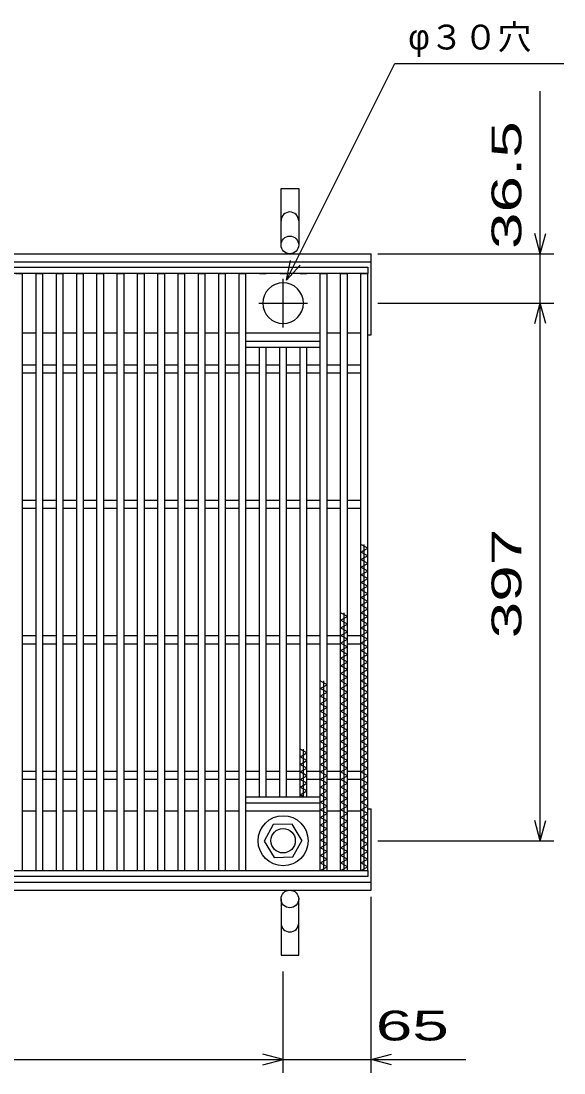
# Model space of a CAD drawing. Units: millimetres, scale not verified. Extents: x -1820 to 1731, y -1282 to 1054.
# Drawn here: x -609 to -208, y -221 to 556 of the extents above; entities that cross this region are included whole.
import ezdxf
from ezdxf.enums import TextEntityAlignment as Align

# ---------------------------------------------------------------- set-up
doc = ezdxf.new("R2010")
doc.units = ezdxf.units.MM
doc.header["$LTSCALE"] = 10
doc.linetypes.add('CHAIN', pattern=[18.5, 12, -1.5, 3.5, -1.5])
for name, color, linetype, lineweight in [('16', 3, 'Continuous', 25), ('19', 6, 'Continuous', 25), ('22', 4, 'Continuous', 25)]:
    doc.layers.add(name, color=color, linetype=linetype, lineweight=lineweight)
doc.styles.add('ベクトル', font='')
doc.styles.get('ベクトル').set_extended_font_data('ベクトル')

msp = doc.modelspace()

# ---------------------------------------------------------------- linework, layer by layer
at = {"layer": '16'}
for p, q in [((-1348, 374), (-353, 374)), ((-353, 374), (-353, 369.5)), ((-353, 369.5), (-1348, 369.5)), ((-613, 369.5), (-608, 369.5)), ((-608, -71.5), (-608, 369.5)), ((-598, -71.5), (-598, 369.5)), ((-598, 369.5), (-593, 369.5)), ((-593, -71.5), (-593, 369.5)), ((-583, -71.5), (-583, 369.5)), ((-583, 369.5), (-578, 369.5)), ((-578, -71.5), (-578, 369.5)), ((-568, -71.5), (-568, 369.5)), ((-568, 369.5), (-563, 369.5)), ((-563, -71.5), (-563, 369.5)), ((-553, -71.5), (-553, 369.5)), ((-553, 369.5), (-548, 369.5)), ((-548, -71.5), (-548, 369.5)), ((-538, -71.5), (-538, 369.5)), ((-538, 369.5), (-533, 369.5)), ((-533, -71.5), (-533, 369.5)), ((-523, -71.5), (-523, 369.5)), ((-523, 369.5), (-518, 369.5)), ((-518, -71.5), (-518, 369.5)), ((-508, -71.5), (-508, 369.5)), ((-508, 369.5), (-503, 369.5)), ((-503, -71.5), (-503, 369.5)), ((-493, -71.5), (-493, 369.5)), ((-493, 369.5), (-488, 369.5)), ((-488, -71.5), (-488, 369.5)), ((-478, -71.5), (-478, 369.5)), ((-478, 369.5), (-473, 369.5)), ((-473, -71.5), (-473, 369.5)), ((-463, -71.5), (-463, 369.5)), ((-463, 369.5), (-458, 369.5)), ((-458, -71.5), (-458, 369.5)), ((-448, -71.5), (-448, 369.5)), ((-448, 369.5), (-443, 369.5)), ((-443, -71.5), (-443, 369.5)), ((-433, 369.5), (-428, 369.5)), ((-418, 369.5), (-413, 369.5)), ((-403, 369.5), (-398, 369.5)), ((-388, -71.5), (-388, 369.5)), ((-388, 369.5), (-383, 369.5)), ((-383, -71.5), (-383, 369.5)), ((-373, -71.5), (-373, 369.5)), ((-373, 369.5), (-368, 369.5)), ((-368, -71.5), (-368, 369.5)), ((-358, -71.5), (-358, 369.5)), ((-358, 369.5), (-353, 369.5)), ((-353, -71.5), (-353, 369.5)), ((-608, 325.5), (-598, 325.5)), ((-593, 325.5), (-583, 325.5)), ((-578, 325.5), (-568, 325.5)), ((-563, 325.5), (-553, 325.5)), ((-548, 325.5), (-538, 325.5)), ((-533, 325.5), (-523, 325.5)), ((-518, 325.5), (-508, 325.5)), ((-503, 325.5), (-493, 325.5)), ((-488, 325.5), (-478, 325.5)), ((-473, 325.5), (-463, 325.5)), ((-458, 325.5), (-448, 325.5)), ((-443, 325.5), (-388, 325.5)), ((-443, 319.5), (-388, 319.5)), ((-443, 315), (-443, 319.5)), ((-388, 315), (-388, 319.5)), ((-383, 325.5), (-373, 325.5)), ((-368, 325.5), (-358, 325.5)), ((-443, 315), (-388, 315)), ((-433, -17), (-433, 315)), ((-428, -17), (-428, 315)), ((-418, -17), (-418, 315)), ((-413, -17), (-413, 315)), ((-403, -17), (-403, 315)), ((-398, -17), (-398, 315)), ((-608, 302), (-598, 302)), ((-608, 296), (-598, 296)), ((-593, 302), (-583, 302)), ((-593, 296), (-583, 296)), ((-578, 302), (-568, 302)), ((-578, 296), (-568, 296)), ((-563, 302), (-553, 302)), ((-563, 296), (-553, 296)), ((-548, 302), (-538, 302)), ((-548, 296), (-538, 296)), ((-533, 302), (-523, 302)), ((-533, 296), (-523, 296)), ((-518, 302), (-508, 302)), ((-518, 296), (-508, 296)), ((-503, 302), (-493, 302)), ((-503, 296), (-493, 296)), ((-488, 302), (-478, 302)), ((-488, 296), (-478, 296)), ((-473, 302), (-463, 302)), ((-473, 296), (-463, 296)), ((-458, 302), (-448, 302)), ((-458, 296), (-448, 296)), ((-443, 302), (-433, 302)), ((-443, 296), (-433, 296)), ((-428, 302), (-418, 302)), ((-428, 296), (-418, 296)), ((-413, 302), (-403, 302)), ((-413, 296), (-403, 296)), ((-398, 302), (-388, 302)), ((-398, 296), (-388, 296)), ((-383, 302), (-373, 302)), ((-383, 296), (-373, 296)), ((-368, 302), (-358, 302)), ((-368, 296), (-358, 296)), ((-608, 202), (-598, 202)), ((-593, 202), (-583, 202)), ((-578, 202), (-568, 202)), ((-563, 202), (-553, 202)), ((-548, 202), (-538, 202)), ((-533, 202), (-523, 202)), ((-518, 202), (-508, 202)), ((-503, 202), (-493, 202)), ((-488, 202), (-478, 202)), ((-473, 202), (-463, 202)), ((-458, 202), (-448, 202)), ((-443, 202), (-433, 202)), ((-428, 202), (-418, 202)), ((-413, 202), (-403, 202)), ((-398, 202), (-388, 202)), ((-383, 202), (-373, 202)), ((-368, 202), (-358, 202)), ((-608, 196), (-598, 196)), ((-593, 196), (-583, 196)), ((-578, 196), (-568, 196)), ((-563, 196), (-553, 196)), ((-548, 196), (-538, 196)), ((-533, 196), (-523, 196)), ((-518, 196), (-508, 196)), ((-503, 196), (-493, 196)), ((-488, 196), (-478, 196)), ((-473, 196), (-463, 196)), ((-458, 196), (-448, 196)), ((-443, 196), (-433, 196)), ((-428, 196), (-418, 196)), ((-413, 196), (-403, 196)), ((-398, 196), (-388, 196)), ((-383, 196), (-373, 196)), ((-368, 196), (-358, 196)), ((-353, 166.5), (-358, 169.3)), ((-358, 163.7), (-353, 166.5)), ((-353, 160.9), (-358, 163.7)), ((-355.5, -71.5), (-355.5, 169.3)), ((-358, 158.1), (-353, 160.9)), ((-353, 155.3), (-358, 158.1)), ((-358, 152.5), (-353, 155.3)), ((-353, 149.7), (-358, 152.5)), ((-358, 146.9), (-353, 149.7)), ((-353, 144.1), (-358, 146.9)), ((-358, 141.3), (-353, 144.1)), ((-353, 138.5), (-358, 141.3)), ((-358, 135.7), (-353, 138.5)), ((-353, 132.9), (-358, 135.7)), ((-358, 130.1), (-353, 132.9)), ((-353, 127.3), (-358, 130.1)), ((-358, 124.5), (-353, 127.3)), ((-353, 121.7), (-358, 124.5)), ((-368, 116.1), (-373, 118.9)), ((-370.5, -71.5), (-370.5, 118.9)), ((-358, 118.9), (-353, 121.7)), ((-353, 116.1), (-358, 118.9)), ((-373, 113.3), (-368, 116.1)), ((-368, 110.5), (-373, 113.3)), ((-373, 107.7), (-368, 110.5)), ((-358, 113.3), (-353, 116.1)), ((-353, 110.5), (-358, 113.3)), ((-358, 107.7), (-353, 110.5)), ((-608, 102), (-598, 102)), ((-593, 102), (-583, 102)), ((-578, 102), (-568, 102)), ((-563, 102), (-553, 102)), ((-548, 102), (-538, 102)), ((-533, 102), (-523, 102)), ((-518, 102), (-508, 102)), ((-503, 102), (-493, 102)), ((-488, 102), (-478, 102)), ((-473, 102), (-463, 102)), ((-458, 102), (-448, 102)), ((-443, 102), (-433, 102)), ((-428, 102), (-418, 102)), ((-413, 102), (-403, 102)), ((-398, 102), (-388, 102)), ((-383, 102), (-373, 102)), ((-368, 104.9), (-373, 107.7)), ((-373, 102.1), (-368, 104.9)), ((-368, 99.3), (-373, 102.1)), ((-368, 102), (-358, 102)), ((-353, 104.9), (-358, 107.7)), ((-358, 102.1), (-353, 104.9)), ((-353, 99.3), (-358, 102.1)), ((-608, 96), (-598, 96)), ((-593, 96), (-583, 96)), ((-578, 96), (-568, 96)), ((-563, 96), (-553, 96)), ((-548, 96), (-538, 96)), ((-533, 96), (-523, 96)), ((-518, 96), (-508, 96)), ((-503, 96), (-493, 96)), ((-488, 96), (-478, 96)), ((-473, 96), (-463, 96)), ((-458, 96), (-448, 96)), ((-443, 96), (-433, 96)), ((-428, 96), (-418, 96)), ((-413, 96), (-403, 96)), ((-398, 96), (-388, 96)), ((-383, 96), (-373, 96)), ((-373, 96.5), (-368, 99.3)), ((-368, 93.7), (-373, 96.5)), ((-373, 90.9), (-368, 93.7)), ((-368, 96), (-358, 96)), ((-358, 96.5), (-353, 99.3)), ((-353, 93.7), (-358, 96.5)), ((-358, 90.9), (-353, 93.7)), ((-368, 88.1), (-373, 90.9)), ((-373, 85.3), (-368, 88.1)), ((-353, 88.1), (-358, 90.9)), ((-358, 85.3), (-353, 88.1)), ((-368, 82.5), (-373, 85.3)), ((-373, 79.7), (-368, 82.5)), ((-368, 76.9), (-373, 79.7)), ((-353, 82.5), (-358, 85.3)), ((-358, 79.7), (-353, 82.5)), ((-353, 76.9), (-358, 79.7)), ((-373, 74.1), (-368, 76.9)), ((-368, 71.3), (-373, 74.1)), ((-373, 68.5), (-368, 71.3)), ((-358, 74.1), (-353, 76.9)), ((-353, 71.3), (-358, 74.1)), ((-358, 68.5), (-353, 71.3)), ((-383, 65.7), (-388, 68.5)), ((-388, 62.9), (-383, 65.7)), ((-383, 60.1), (-388, 62.9)), ((-385.5, -71.5), (-385.5, 68.5)), ((-368, 65.7), (-373, 68.5)), ((-373, 62.9), (-368, 65.7)), ((-368, 60.1), (-373, 62.9)), ((-353, 65.7), (-358, 68.5)), ((-358, 62.9), (-353, 65.7)), ((-353, 60.1), (-358, 62.9)), ((-388, 57.3), (-383, 60.1)), ((-383, 54.5), (-388, 57.3)), ((-388, 51.7), (-383, 54.5)), ((-373, 57.3), (-368, 60.1)), ((-368, 54.5), (-373, 57.3)), ((-373, 51.7), (-368, 54.5)), ((-358, 57.3), (-353, 60.1)), ((-353, 54.5), (-358, 57.3)), ((-358, 51.7), (-353, 54.5)), ((-383, 48.9), (-388, 51.7)), ((-388, 46.1), (-383, 48.9)), ((-368, 48.9), (-373, 51.7)), ((-373, 46.1), (-368, 48.9)), ((-353, 48.9), (-358, 51.7)), ((-358, 46.1), (-353, 48.9)), ((-383, 43.3), (-388, 46.1)), ((-388, 40.5), (-383, 43.3)), ((-383, 37.7), (-388, 40.5)), ((-368, 43.3), (-373, 46.1)), ((-373, 40.5), (-368, 43.3)), ((-368, 37.7), (-373, 40.5)), ((-353, 43.3), (-358, 46.1)), ((-358, 40.5), (-353, 43.3)), ((-353, 37.7), (-358, 40.5)), ((-388, 34.9), (-383, 37.7)), ((-383, 32.1), (-388, 34.9)), ((-388, 29.3), (-383, 32.1)), ((-373, 34.9), (-368, 37.7)), ((-368, 32.1), (-373, 34.9)), ((-373, 29.3), (-368, 32.1)), ((-358, 34.9), (-353, 37.7)), ((-353, 32.1), (-358, 34.9)), ((-358, 29.3), (-353, 32.1)), ((-383, 26.5), (-388, 29.3)), ((-388, 23.7), (-383, 26.5)), ((-383, 20.9), (-388, 23.7)), ((-368, 26.5), (-373, 29.3)), ((-373, 23.7), (-368, 26.5)), ((-368, 20.9), (-373, 23.7)), ((-353, 26.5), (-358, 29.3)), ((-358, 23.7), (-353, 26.5)), ((-353, 20.9), (-358, 23.7)), ((-398, 15.3), (-403, 18.1)), ((-400.5, -17), (-400.5, 18.1)), ((-388, 18.1), (-383, 20.9)), ((-383, 15.3), (-388, 18.1)), ((-373, 18.1), (-368, 20.9)), ((-368, 15.3), (-373, 18.1)), ((-358, 18.1), (-353, 20.9)), ((-353, 15.3), (-358, 18.1)), ((-403, 12.5), (-398, 15.3)), ((-398, 9.7), (-403, 12.5)), ((-403, 6.9), (-398, 9.7)), ((-388, 12.5), (-383, 15.3)), ((-383, 9.7), (-388, 12.5)), ((-388, 6.9), (-383, 9.7)), ((-373, 12.5), (-368, 15.3)), ((-368, 9.7), (-373, 12.5)), ((-373, 6.9), (-368, 9.7)), ((-358, 12.5), (-353, 15.3)), ((-353, 9.7), (-358, 12.5)), ((-358, 6.9), (-353, 9.7)), ((-608, 2), (-598, 2)), ((-593, 2), (-583, 2)), ((-578, 2), (-568, 2)), ((-563, 2), (-553, 2)), ((-548, 2), (-538, 2)), ((-533, 2), (-523, 2)), ((-518, 2), (-508, 2)), ((-503, 2), (-493, 2)), ((-488, 2), (-478, 2)), ((-473, 2), (-463, 2)), ((-458, 2), (-448, 2)), ((-443, 2), (-433, 2)), ((-428, 2), (-418, 2)), ((-413, 2), (-403, 2)), ((-398, 4.1), (-403, 6.9)), ((-403, 1.3), (-398, 4.1)), ((-398, -1.5), (-403, 1.3)), ((-398, 2), (-388, 2)), ((-383, 4.1), (-388, 6.9)), ((-388, 1.3), (-383, 4.1)), ((-383, -1.5), (-388, 1.3)), ((-383, 2), (-373, 2)), ((-368, 4.1), (-373, 6.9)), ((-373, 1.3), (-368, 4.1)), ((-368, -1.5), (-373, 1.3)), ((-368, 2), (-358, 2)), ((-353, 4.1), (-358, 6.9)), ((-358, 1.3), (-353, 4.1)), ((-353, -1.5), (-358, 1.3)), ((-608, -4), (-598, -4)), ((-593, -4), (-583, -4)), ((-578, -4), (-568, -4)), ((-563, -4), (-553, -4)), ((-548, -4), (-538, -4)), ((-533, -4), (-523, -4)), ((-518, -4), (-508, -4)), ((-503, -4), (-493, -4)), ((-488, -4), (-478, -4)), ((-473, -4), (-463, -4)), ((-458, -4), (-448, -4)), ((-443, -4), (-433, -4)), ((-428, -4), (-418, -4)), ((-413, -4), (-403, -4)), ((-403, -4.3), (-398, -1.5)), ((-398, -7.1), (-403, -4.3)), ((-403, -9.9), (-398, -7.1)), ((-398, -4), (-388, -4)), ((-388, -4.3), (-383, -1.5)), ((-383, -7.1), (-388, -4.3)), ((-388, -9.9), (-383, -7.1)), ((-383, -4), (-373, -4)), ((-373, -4.3), (-368, -1.5)), ((-368, -7.1), (-373, -4.3)), ((-373, -9.9), (-368, -7.1)), ((-368, -4), (-358, -4)), ((-358, -4.3), (-353, -1.5)), ((-353, -7.1), (-358, -4.3)), ((-358, -9.9), (-353, -7.1)), ((-398, -12.7), (-403, -9.9)), ((-403, -15.5), (-398, -12.7)), ((-400.32, -17), (-403, -15.5)), ((-383, -12.7), (-388, -9.9)), ((-388, -15.5), (-383, -12.7)), ((-383, -18.3), (-388, -15.5)), ((-368, -12.7), (-373, -9.9)), ((-373, -15.5), (-368, -12.7)), ((-368, -18.3), (-373, -15.5)), ((-353, -12.7), (-358, -9.9)), ((-358, -15.5), (-353, -12.7)), ((-353, -18.3), (-358, -15.5)), ((-443, -17), (-388, -17)), ((-443, -21.5), (-443, -17)), ((-443, -21.5), (-388, -21.5)), ((-388, -21.5), (-388, -17)), ((-388, -21.1), (-383, -18.3)), ((-383, -23.9), (-388, -21.1)), ((-373, -21.1), (-368, -18.3)), ((-368, -23.9), (-373, -21.1)), ((-358, -21.1), (-353, -18.3)), ((-353, -23.9), (-358, -21.1)), ((-608, -27.5), (-598, -27.5)), ((-593, -27.5), (-583, -27.5)), ((-578, -27.5), (-568, -27.5)), ((-563, -27.5), (-553, -27.5)), ((-548, -27.5), (-538, -27.5)), ((-533, -27.5), (-523, -27.5)), ((-518, -27.5), (-508, -27.5)), ((-503, -27.5), (-493, -27.5)), ((-488, -27.5), (-478, -27.5)), ((-473, -27.5), (-463, -27.5)), ((-458, -27.5), (-448, -27.5)), ((-443, -27.5), (-388, -27.5)), ((-388, -26.7), (-383, -23.9)), ((-383, -29.5), (-388, -26.7)), ((-388, -32.3), (-383, -29.5)), ((-383, -27.5), (-373, -27.5)), ((-373, -26.7), (-368, -23.9)), ((-368, -29.5), (-373, -26.7)), ((-373, -32.3), (-368, -29.5)), ((-368, -27.5), (-358, -27.5)), ((-358, -26.7), (-353, -23.9)), ((-353, -29.5), (-358, -26.7)), ((-358, -32.3), (-353, -29.5)), ((-422.79, -37.55), (-429.5, -49.84)), ((-408.8, -37.21), (-422.79, -37.55)), ((-401.5, -49.5), (-408.8, -37.21)), ((-383, -35.1), (-388, -32.3)), ((-388, -37.9), (-383, -35.1)), ((-383, -40.7), (-388, -37.9)), ((-368, -35.1), (-373, -32.3)), ((-373, -37.9), (-368, -35.1)), ((-368, -40.7), (-373, -37.9)), ((-353, -35.1), (-358, -32.3)), ((-358, -37.9), (-353, -35.1)), ((-353, -40.7), (-358, -37.9)), ((-388, -43.5), (-383, -40.7)), ((-383, -46.3), (-388, -43.5)), ((-388, -49.1), (-383, -46.3)), ((-373, -43.5), (-368, -40.7)), ((-368, -46.3), (-373, -43.5)), ((-373, -49.1), (-368, -46.3)), ((-358, -43.5), (-353, -40.7)), ((-353, -46.3), (-358, -43.5)), ((-358, -49.1), (-353, -46.3)), ((-429.5, -49.84), (-422.2, -61.79)), ((-408.21, -61.45), (-401.5, -49.16)), ((-383, -51.9), (-388, -49.1)), ((-388, -54.7), (-383, -51.9)), ((-368, -51.9), (-373, -49.1)), ((-373, -54.7), (-368, -51.9)), ((-353, -51.9), (-358, -49.1)), ((-358, -54.7), (-353, -51.9)), ((-422.2, -61.79), (-408.21, -61.45)), ((-383, -57.5), (-388, -54.7)), ((-388, -60.3), (-383, -57.5)), ((-383, -63.1), (-388, -60.3)), ((-368, -57.5), (-373, -54.7)), ((-373, -60.3), (-368, -57.5)), ((-368, -63.1), (-373, -60.3)), ((-353, -57.5), (-358, -54.7)), ((-358, -60.3), (-353, -57.5)), ((-353, -63.1), (-358, -60.3)), ((-388, -65.9), (-383, -63.1)), ((-383, -68.7), (-388, -65.9)), ((-388, -71.5), (-383, -68.7)), ((-373, -65.9), (-368, -63.1)), ((-368, -68.7), (-373, -65.9)), ((-373, -71.5), (-368, -68.7)), ((-358, -65.9), (-353, -63.1)), ((-353, -68.7), (-358, -65.9)), ((-358, -71.5), (-353, -68.7)), ((-1348, -71.5), (-353, -71.5)), ((-353, -76), (-1348, -76)), ((-613, -71.5), (-608, -71.5)), ((-598, -71.5), (-593, -71.5)), ((-583, -71.5), (-578, -71.5)), ((-568, -71.5), (-563, -71.5)), ((-553, -71.5), (-548, -71.5)), ((-538, -71.5), (-533, -71.5)), ((-523, -71.5), (-518, -71.5)), ((-508, -71.5), (-503, -71.5)), ((-493, -71.5), (-488, -71.5)), ((-478, -71.5), (-473, -71.5)), ((-463, -71.5), (-458, -71.5)), ((-448, -71.5), (-443, -71.5)), ((-433, -71.5), (-428, -71.5)), ((-418, -71.5), (-413, -71.5)), ((-403, -71.5), (-398, -71.5)), ((-388, -71.5), (-383, -71.5)), ((-373, -71.5), (-368, -71.5)), ((-358, -71.5), (-353, -71.5)), ((-353, -71.5), (-353, -76))]:
    msp.add_line(p, q, dxfattribs=at)
at = {"layer": '16', "linetype": 'CHAIN'}
for p, q in [((-415.5, 329.5), (-415.5, 365.5)), ((-433.5, 347.5), (-397.5, 347.5))]:
    msp.add_line(p, q, dxfattribs=at)
at = {"layer": '16'}
for radius in [18.5, 9]:
    msp.add_circle((-415.5, -49.5), radius, dxfattribs=at)
for start, end in [(90, 270), (270, 90)]:
    msp.add_arc((-415.5, 347.5), 15, start, end, dxfattribs=at)
at = {"layer": '19'}
for p, q in [((-417, 390.5), (-417, 432.12)), ((-417, 432.12), (-404, 432.12)), ((-404, 432.12), (-404, 390.5)), ((-1350.5, 384), (-350.5, 384)), ((-350.5, 324), (-350.5, 384)), ((-1350.5, 378), (-350.5, 378)), ((-353, 324), (-350.5, 324)), ((-353, -26), (-350.5, -26)), ((-350.5, -86), (-350.5, -26)), ((-1350.5, -80), (-350.5, -80)), ((-1350.5, -86), (-350.5, -86)), ((-417, -92.5), (-417, -134.12)), ((-404, -134.12), (-404, -92.5)), ((-417, -134.12), (-404, -134.12))]:
    msp.add_line(p, q, dxfattribs=at)
for centre in [(-410.5, 390.5), (-410.5, -92.5)]:
    msp.add_circle(centre, 6.5, dxfattribs=at)
for centre, start, end in [((-410.5, 408.34), 0, 180), ((-410.5, -110.34), 180, 0)]:
    msp.add_arc(centre, 6.5, start, end, dxfattribs=at)
at = {"layer": '22'}
for p, q in [((-413, 364.5), (-333, 524.5)), ((-333, 524.5), (-208, 524.5)), ((-225.5, 384), (-225.5, 504)), ((-225.5, 384), (-229.5, 399)), ((-225.5, 384), (-221.5, 399)), ((-345.5, 384), (-215.5, 384)), ((-225.5, 347.5), (-225.5, 384)), ((-413, 364.5), (-410, 379.1)), ((-413, 364.5), (-403, 375.5)), ((-345.5, 347.5), (-215.5, 347.5)), ((-229.5, 332.5), (-225.5, 347.5)), ((-221.5, 332.5), (-225.5, 347.5)), ((-225.5, -49.5), (-225.5, 347.5)), ((-225.5, -49.5), (-229.5, -34.5)), ((-225.5, -49.5), (-221.5, -34.5)), ((-345.5, -49.5), (-215.5, -49.5)), ((-350.5, -221), (-350.5, -91)), ((-415.5, -221), (-415.5, -146)), ((-415.5, -211), (-430.5, -207)), ((-350.5, -211), (-335.5, -207)), ((-1285.5, -211), (-415.5, -211)), ((-430.5, -215), (-415.5, -211)), ((-415.5, -211), (-350.5, -211)), ((-335.5, -215), (-350.5, -211)), ((-350.5, -211), (-280.5, -211))]:
    msp.add_line(p, q, dxfattribs=at)

# ---------------------------------------------------------------- texts
at = {"layer": '22', "color": 2, "style": 'ベクトル'}
msp.add_text('φ３０穴', height=18.33, dxfattribs=at).set_placement((-323, 544), align=Align.MIDDLE_LEFT)
at = {"layer": '22', "color": 2, "style": 'ベクトル', "width": 1.65}
for s, p in [(' 36.5 ', (-250.5, 374)), (' 397 ', (-250.5, 86.5))]:
    msp.add_text(s, height=21.99, rotation=90, dxfattribs=at).set_placement(p, align=Align.MIDDLE_LEFT)
msp.add_text(' 65 ', height=21.99, dxfattribs=at).set_placement((-360.5, -186), align=Align.MIDDLE_LEFT)

doc.saveas('drawing.dxf')
